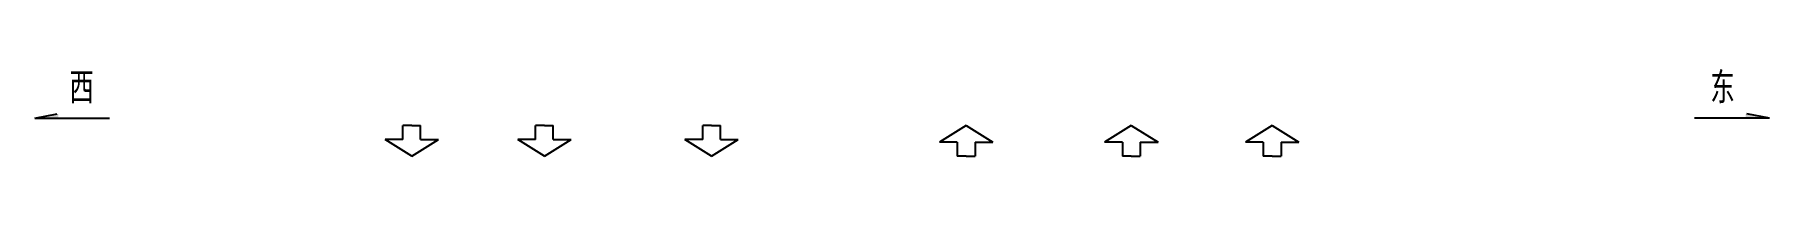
# Model space of a CAD drawing. Header units: millimetres. Extents: x 139 to 51929, y 513 to 9718.
# Drawn here: x 139.2 to 305.2, y 513.4 to 521.8 of the extents above.
import ezdxf

# ---------------------------------------------------------------- set-up
doc = ezdxf.new("R2010")
doc.units = ezdxf.units.MM
doc.layers.get('0').update_dxf_attribs({"linetype": 'CONTINUOUS'})
doc.layers.add('H-说明', color=7, linetype='CONTINUOUS')
doc.layers.add('文字', color=4, linetype='CONTINUOUS')
doc.styles.add('GHDI', font='fsdb_e.shx', dxfattribs={"width": 0.8, "bigfont": 'hztxt.shx'})

# ---------------------------------------------------------------- blocks, each defined once
blk = doc.blocks.new('A$C0548337F')
at = {"ltscale": 1000}
for p, q in [((0.674, 0.634), (0.674, 1.168)), ((1.01, 1.168), (0.674, 1.168)), ((1.01, 1.168), (1.345, 1.168)), ((1.345, 0.634), (1.345, 1.168)), ((1.01, 0), (0, 0.634)), ((0.674, 0.634), (0, 0.634)), ((1.01, 0), (2.019, 0.634)), ((1.345, 0.634), (2.019, 0.634))]:
    blk.add_line(p, q, dxfattribs=at)

msp = doc.modelspace()

# ---------------------------------------------------------------- linework, layer by layer
at = {"layer": 'H-说明'}
for p, q in [((139.2, 517.04, 6711.6), (141.34, 517.46, 6711.6)), ((139.2, 517.04, 6711.6), (146.35, 517.04, 6711.6)), ((305.25, 517.04, 6711.6), (298.09, 517.04, 6711.6)), ((305.25, 517.04, 6711.6), (303.11, 517.46, 6711.6))]:
    msp.add_line(p, q, dxfattribs=at)
for points in [[(141.47, 517.47), (141.47, 517.05), (139.33, 517.05)], [(302.97, 517.47), (302.97, 517.05), (305.11, 517.05)]]:
    msp.add_solid(points, dxfattribs=at)

# ---------------------------------------------------------------- block references
at = {"xscale": -2.534399902424525, "yscale": 2.534399902427712, "zscale": 2.534399902425593}
for p in [(177.85, 513.39, -3355.1), (190.55, 513.39, -3355.1), (206.55, 513.39, -3355.1)]:
    msp.add_blockref('A$C0548337F', p, dxfattribs=at)
at = {"xscale": 2.534399902424525, "yscale": 2.534399902424525, "zscale": 2.534399902424525, "rotation": 180}
for p in [(230.92, 516.35, -3355.1), (246.73, 516.35, -3355.1), (260.22, 516.35, -3355.1)]:
    msp.add_blockref('A$C0548337F', p, dxfattribs=at)

# ---------------------------------------------------------------- texts
at = {"layer": '文字', "style": 'GHDI', "width": 0.78}
for s, p in [('西', (142.52, 518.46)), ('东', (299.6, 518.46))]:
    msp.add_text(s, height=3, dxfattribs=at).set_placement(p)

doc.saveas('drawing.dxf')
